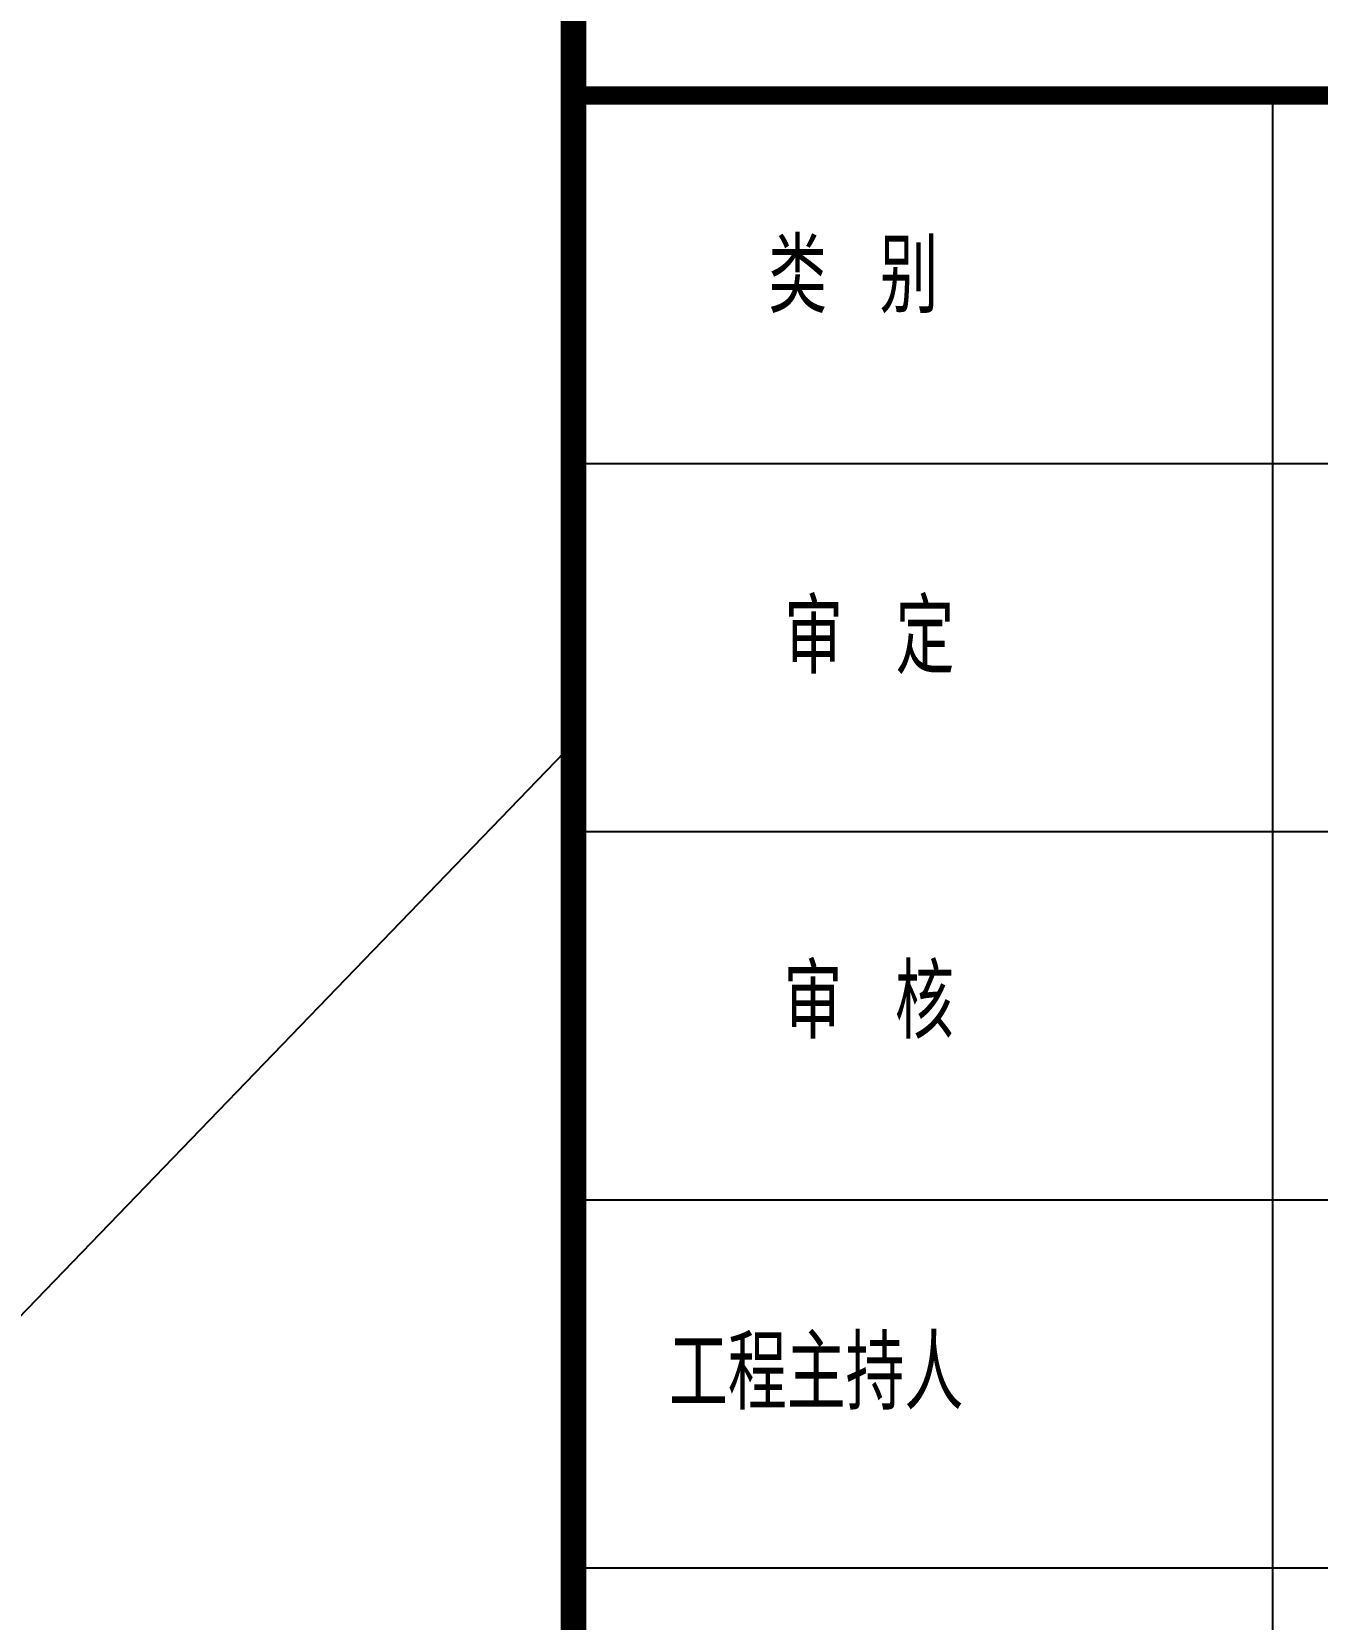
# Model space of a CAD drawing. Extents: x -21908402 to 1987571, y 88493 to 5079726.
# Drawn here: x 1922240 to 1924711, y 418016 to 421065 of the extents above; entities that cross this region are included whole.
import ezdxf

# ---------------------------------------------------------------- set-up
doc = ezdxf.new("R2010")
doc.units = 0
doc.header["$LTSCALE"] = 1000
for name, color, linetype in [('PP-PM-TK', 7, 'Continuous'), ('PUB_TEXT', 7, 'Continuous'), ('PUB_TITLE', 4, 'Continuous'), ('RD-红线', 7, 'Continuous')]:
    doc.layers.add(name, color=color, linetype=linetype)
doc.styles.add('TQ', font='txt.shx', dxfattribs={"width": 0.8, "bigfont": 'hztxt.shx'})

# ---------------------------------------------------------------- blocks, each defined once
blk = doc.blocks.new('tk')
at = {"layer": 'PP-PM-TK', "color": 4, "const_width": 74.2}
blk.add_lwpolyline([(1742537.1, 401992.7), (1742537.1, 341992.7)], dxfattribs=at)
at = {"layer": 'PUB_TITLE', "color": 4}
for p, q in [((1744552.2, 359243.1), (1744552.2, 366667.7)), ((1742537.1, 365607), (1748370.6, 365607)), ((1742537.1, 364546.4), (1748370.6, 364546.4)), ((1742537.1, 363485.7), (1748370.6, 363485.7)), ((1742537.1, 362425.1), (1748370.6, 362425.1))]:
    blk.add_line(p, q, dxfattribs=at)
at = {"layer": 'PUB_TITLE', "color": 4, "lineweight": 40, "const_width": 53}
blk.add_lwpolyline([(1742537.1, 366667.7), (1748370.6, 366667.7)], dxfattribs=at)
at = {"layer": 'PUB_TEXT', "color": 2, "char_height": 212.13, "width": 1781.712, "attachment_point": 1, "style": 'TQ'}
for s, insert in [('类 别', (1743097.8, 366253)), ('审 定', (1743144.1, 365213.2)), ('审 核', (1743142.1, 364161.9)), ('工程主持人', (1742811.9, 363092.8))]:
    blk.add_mtext(s, dxfattribs=dict(at, insert=insert))
blk = doc.blocks.new('GGGGGGGGGGGGGGGG')
at = {"linetype": 'Continuous'}
blk.add_line((40393862.747, 3421908.292), (40393862.747, 3421844.931), dxfattribs=at)
at = {"layer": 'RD-红线', "linetype": 'Continuous'}
blk.add_lwpolyline([(40393862.747, 3421908.292), (40393848.892, 3421893.938)], dxfattribs=at)

msp = doc.modelspace()

# ---------------------------------------------------------------- block references
at = {"xscale": 0.6666666666278616, "yscale": 0.6666666666569654, "zscale": 0.6666666666666665}
msp.add_blockref('tk', (761590.2, 176497.6), dxfattribs=at)
at = {"linetype": 'Continuous', "xscale": 240, "yscale": 240, "zscale": 240}
msp.add_blockref('GGGGGGGGGGGGGGGG', (-9692603777.6, -820838290.8), dxfattribs=at)

doc.saveas('drawing.dxf')
